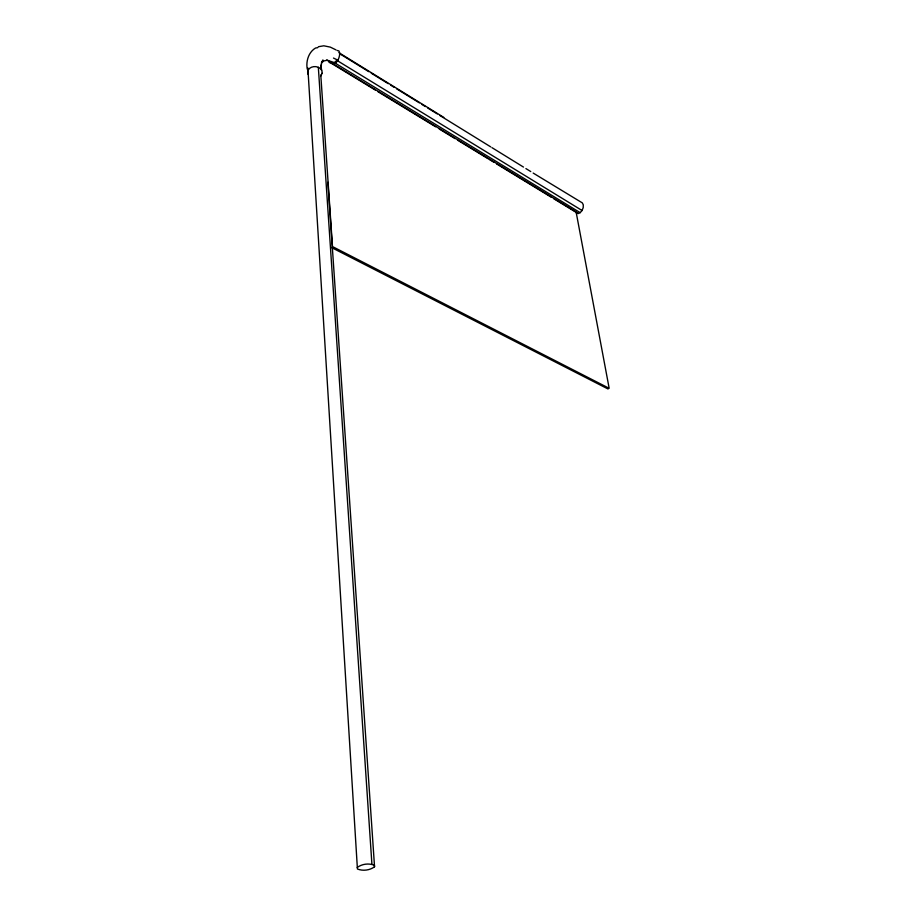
<?xml version="1.0" encoding="UTF-8"?>
<svg xmlns="http://www.w3.org/2000/svg" width="916" height="916" viewBox="0 0 916 916"><rect width="100%" height="100%" fill="white"/><g stroke="black" fill="none" stroke-linecap="round" stroke-linejoin="round"><path stroke-width="1.37" d="M576.267 212.89L578.065 213.531L580.183 212.661L582.061 210.508L583.206 207.646L583.286 204.841L582.29 202.871L533.181 173.067M329.016 62.311L333.447 64.429C337.649 62.494 339.607 57.582 339.756 53.185L338.943 50.953L337.145 50.46M320.737 76.051L322.134 73.28M375.354 90.089L332.771 64.166L336.802 60.33L582.061 210.508M357.217 867.509C361.877 863.914 368.953 862.987 374.369 865.288L374.541 866.776C369.869 870.326 362.85 871.242 357.423 868.986L307.845 67.933M317.772 47.643L315.516 48.033C308.497 52.223 305.772 61.441 307.272 69.192M318.31 46.739L323.795 45.8L330.298 47.117L336.012 49.899M335.737 63.067L327.401 60.25L323.966 60.891L321.424 62.918L322.982 59.987L321.459 63.422L321.161 67.956L320.737 65.128L321.688 70.303M333.481 58.052L337.901 60.193M331.409 247.48L608.11 389.014M326.714 59.975L576.095 211.905L609.174 388.315L332.485 246.564L320.783 74.986M377.781 91.577L435.581 126.763M439.176 128.961L455.046 138.625M457.496 140.114L488.01 158.697M489.224 159.441L494.09 162.395M496.529 163.884L551.283 197.226M553.711 198.703L578.065 213.531M334.832 62.929L580.183 212.661M338.954 52.716L443.825 117.431M339.756 53.769L368.839 71.7M371.266 73.2L388.224 83.665M390.651 85.154L394.246 87.375M396.639 88.841L419.379 102.867M421.772 104.344L425.356 106.565M427.749 108.042L437.333 113.939M439.726 115.416L490.758 146.904M491.972 147.648L523.483 167.078M525.91 168.578L530.765 171.567M327.894 182.261L374.541 866.776M318.333 67.303L371.919 864.28M322.054 73.177A7.225 5.714 1.3 0 0 315.894 66.65A7.225 5.714 1.3 0 0 307.73 71.471A7.339 5.805 1.3 0 0 308.2 74.436"/></g></svg>
